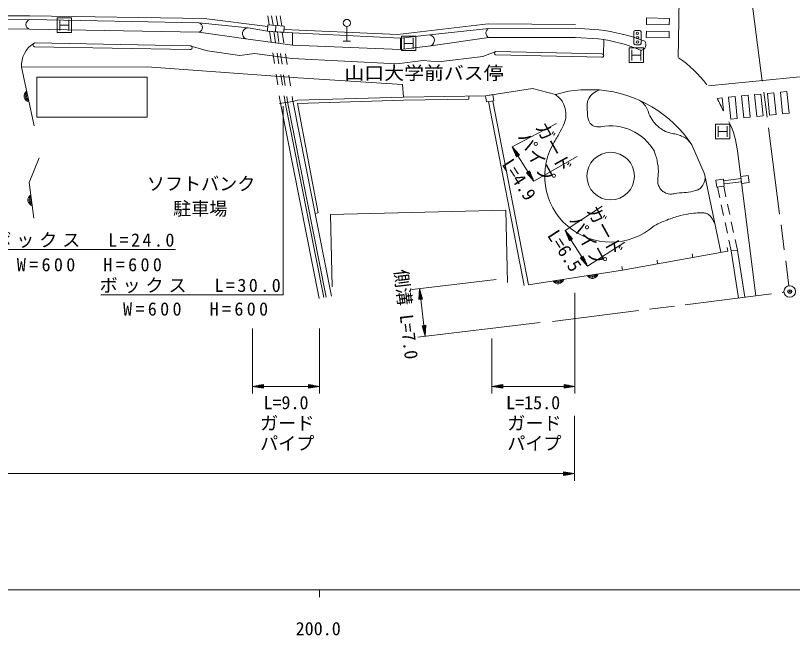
# Model space of a CAD drawing. Units: millimetres, scale not verified. Extents: x 40000 to 680000, y 20000 to 380000.
# Drawn here: x 226012 to 333391, y 198715 to 284346 of the extents above; entities that cross this region are included whole.
import ezdxf
from ezdxf.enums import TextEntityAlignment as Align

# ---------------------------------------------------------------- set-up
doc = ezdxf.new("R2010")
doc.units = ezdxf.units.MM
doc.header["$LTSCALE"] = 1000
doc.header["$PDMODE"] = 32
doc.header["$PDSIZE"] = 500
doc.linetypes.add('CHAIN', pattern=[18.5, 12, -1.5, 3.5, -1.5])
for name, color, linetype, lineweight in [('M-BGD', 7, 'Continuous', 13), ('M-BMK', 2, 'CHAIN', 13), ('M-BMK-SRVR', 3, 'Continuous', 13), ('M-STR-HTXT', 7, 'Continuous', 13), ('M-STR-STRC', 7, 'Continuous', 13), ('M-STR-STRD', 7, 'Continuous', 13), ('M-TTL-BAND', 7, 'Continuous', 13)]:
    doc.layers.add(name, color=color, linetype=linetype, lineweight=lineweight)
doc.layers.add('M-OTRS', color=6, linetype='Continuous')
doc.styles.add('ＭＳ ゴシック', font='')
doc.styles.get('ＭＳ ゴシック').set_extended_font_data('MS Gothic')

msp = doc.modelspace()

# ---------------------------------------------------------------- linework, layer by layer
at = {"layer": 'M-BGD'}
for p, q in [((317813, 293094), (317621, 280967)), ((260865, 284286), (261080, 283044)), ((261407, 284290), (261634, 283004)), ((262036, 284293), (262276, 282957)), ((262587, 284290), (262835, 282916)), ((313235, 284010), (313221, 283110)), ((313235, 284010), (316375, 283960)), ((316375, 283960), (316360, 283060)), ((217744, 282536), (227958, 282454)), ((227958, 282454), (251324, 282033)), ((271811, 282820), (271811, 280820)), ((313221, 283110), (316360, 283060)), ((251324, 282033), (257838, 281114)), ((261123, 282170), (261347, 280687)), ((261706, 282127), (261944, 280646)), ((262204, 282091), (262420, 280606)), ((262857, 282043), (263089, 280561)), ((264295, 281938), (264297, 280272)), ((313206, 282210), (313192, 281310)), ((313206, 282210), (316346, 282161)), ((316346, 282161), (316332, 281261)), ((228644, 280556), (250103, 280184)), ((257838, 281114), (264297, 280272)), ((264297, 280272), (279239, 279666)), ((271311, 280820), (272311, 280820)), ((279213, 281199), (279239, 279666)), ((283422, 280183), (291429, 281304)), ((291429, 281304), (303379, 281315)), ((303379, 281315), (306536, 281120)), ((307327, 281017), (307297, 278826)), ((313192, 281310), (316332, 281261)), ((317621, 280967), (317583, 278582)), ((228635, 280014), (250094, 279641)), ((261571, 279204), (261795, 277720)), ((279239, 279666), (283422, 280183)), ((292381, 279372), (307053, 279041)), ((262181, 279165), (262419, 277684)), ((262637, 279122), (262853, 277638)), ((263320, 279079), (263552, 277597)), ((292371, 278917), (307042, 278586)), ((226833, 277222), (228572, 269112)), ((262019, 276237), (262243, 274754)), ((262657, 276203), (262894, 274722)), ((263070, 276153), (263286, 274669)), ((263783, 276115), (264014, 274633)), ((321803, 274618), (338091, 276239)), ((331726, 273776), (332622, 273866)), ((332923, 270841), (332622, 273866)), ((262466, 273271), (262624, 272227)), ((263132, 273241), (263280, 272317)), ((263502, 273185), (263622, 272364)), ((264246, 273151), (264353, 272464)), ((288658, 273240), (288665, 272797)), ((322969, 272905), (323666, 272974)), ((323844, 271185), (323666, 272974)), ((324562, 273064), (325457, 273153)), ((324863, 270039), (324562, 273064)), ((325758, 270128), (325457, 273153)), ((326353, 273242), (327249, 273331)), ((326654, 270217), (326353, 273242)), ((327550, 270306), (327249, 273331)), ((328144, 273420), (329040, 273509)), ((328445, 270395), (328144, 273420)), ((329341, 270484), (329040, 273509)), ((329935, 273598), (330831, 273687)), ((330236, 270573), (329935, 273598)), ((331132, 270662), (330831, 273687)), ((332027, 270751), (331726, 273776)), ((262624, 272227), (267958, 245260)), ((263273, 272355), (268607, 245388)), ((263611, 272422), (268945, 245455)), ((264333, 272565), (269667, 245598)), ((291390, 272455), (296329, 247039)), ((291974, 272542), (296908, 247152)), ((330236, 270573), (331132, 270662)), ((332027, 270751), (332923, 270841)), ((324863, 270039), (325758, 270128)), ((326654, 270217), (327550, 270306)), ((328445, 270395), (329341, 270484)), ((319468, 266494), (321203, 262573)), ((321286, 262263), (323483, 251638)), ((323878, 261517), (326277, 261835)), ((323936, 261078), (326335, 261396)), ((323034, 260657), (323349, 259182)), ((323886, 260766), (324203, 259285)), ((323559, 258204), (323872, 256738)), ((324412, 258307), (324726, 256841)), ((269784, 246880), (269534, 256870)), ((324082, 255760), (324396, 254293)), ((324935, 255863), (325249, 254396)), ((325458, 253418), (325775, 251938)), ((324605, 253315), (324920, 251841)), ((324475, 251817), (309899, 249183)), ((319616, 250939), (319527, 251431)), ((324475, 251817), (324386, 252309)), ((324920, 251841), (325775, 251938)), ((324920, 251841), (325952, 245306)), ((325775, 251938), (326801, 245440)), ((314757, 250061), (314669, 250553)), ((296908, 247152), (309899, 249183)), ((309899, 249183), (309810, 249675)), ((309899, 249183), (309810, 249675))]:
    msp.add_line(p, q, dxfattribs=at)
for points in [[(222422, 284302), (227978, 284317), (252065, 283935), (260860, 282814)], [(263118, 282440), (278814, 281735), (291318, 283215), (303382, 283126)], [(250103, 280184), (252563, 279478), (257000, 278817), (259017, 279111), (264248, 278420), (278720, 277687), (282338, 278139), (284489, 277944), (290576, 278701), (292381, 279372)], [(226833, 277222), (244214, 277266), (265075, 275737), (279486, 274828), (279619, 273084)], [(262515, 272212), (264353, 272464), (264968, 272655), (279619, 273084), (290980, 273279), (297469, 274251), (300646, 273424), (302420, 273889), (304164, 274066), (306736, 274081)], [(264981, 272213), (279626, 272642), (288665, 272797)], [(267415, 256983), (267829, 257075), (264981, 272213)], [(229272, 264703), (227883, 261274), (228562, 256367)], [(269534, 256870), (293753, 257475), (294003, 247486)]]:
    msp.add_lwpolyline(points, dxfattribs=at)
for points in [[(260815, 282192), (261926, 282111), (261990, 282978), (260878, 283059)], [(261926, 282111), (263088, 282026), (263151, 282892), (261990, 282978)], [(228938, 275824), (244218, 275832), (244221, 270332), (228941, 270323)], [(290980, 273279), (291994, 273431), (292124, 272565), (291110, 272413)], [(326242, 262108), (326364, 261155), (327408, 261288), (327286, 262241)], [(322807, 261596), (322929, 260643), (323972, 260777), (323850, 261730)]]:
    msp.add_lwpolyline(points, close=True, dxfattribs=at)
for centre, radius in [((271811, 283320), 500), ((308265, 262164), 3291)]:
    msp.add_circle(centre, radius, dxfattribs=at)
for centre, radius, start, end in [((228121, 283113), 679, 101.85177, 256.08276), ((251158, 282698), 686, 284.06719, 73.86734), ((258177, 281838), 799, 91.63043, 244.89811), ((291724, 281939), 700, 115.0319, 245.0744), ((283135, 280899), 771, 291.84815, 83.27004), ((230462, 277423), 3635, 122.30191, 183.16303), ((228701, 280284), 278, 101.85185, 256.1593), ((304287, 260900), 20345, 66.27361, 83.65426), ((312304, 280337), 829, 281.81171, 35.78358), ((250132, 279912), 273, 261.99197, 96.01918), ((292444, 279143), 238, 105.47349, 251.94096), ((307069, 278813), 229, 263.23365, 94.1808), ((228008, 273233), 812, 124.72516, 259.48543), ((305204, 257033), 17117, 33.55592, 84.86604), ((228008, 273233), 650, 130.84095, 253.36965), ((228008, 273233), 488, 141.97364, 242.23696), ((228008, 273233), 325, 176.16293, 208.04767), ((295453, 257824), 31378, 25.20104, 28.7259), ((308265, 262164), 9124, 110.52226, 110.54325), ((308265, 262164), 6945, 29.55347, 101.39317), ((308265, 262164), 9119, 147.43463, 311.29494), ((228532, 258863), 812, 120.50821, 255.26848), ((228532, 258863), 650, 126.624, 249.1527), ((228532, 258863), 488, 137.75669, 238.02001), ((228532, 258863), 325, 171.94598, 203.83072), ((305726, 248847), 812, 211.50637, 346.26664), ((305726, 248847), 650, 217.62216, 340.15085), ((305726, 248847), 488, 228.75485, 329.01816), ((305726, 248847), 325, 262.94414, 294.82887), ((300984, 248106), 812, 211.50637, 346.26664), ((300984, 248106), 650, 217.62216, 340.15085), ((300984, 248106), 488, 228.75485, 329.01816), ((300984, 248106), 325, 262.94414, 294.82887)]:
    msp.add_arc(centre, radius, start, end, dxfattribs=at)
for points, knots in [([(306736, 274081), (306316, 273914), (306135, 273832), (305822, 273568), (305464, 273266), (305287, 273036), (305112, 272602), (305042, 272427), (305030, 272317), (305014, 272130), (304988, 271838), (305008, 271672), (305034, 271381), (305087, 270764), (305019, 270387), (305244, 269811), (305307, 269648), (305324, 269533), (305454, 269417), (305689, 269207), (305847, 269093), (306150, 269009), (306430, 268932), (306579, 268943), (306893, 268976)], [0, 0, 0, 0, 1, 1, 1, 2, 2, 2, 3, 3, 3, 4, 4, 4, 5, 5, 5, 6, 6, 6, 7, 7, 7, 8, 8, 8, 8]), ([(300646, 273424), (301144, 273008), (301386, 272836), (301664, 272320), (301880, 271919), (301971, 271667), (302038, 271216), (302097, 270820), (302106, 270590), (302064, 270192), (302036, 269922), (301976, 269776), (301881, 269522), (301700, 269045), (301538, 268804), (301302, 268352), (300986, 267748), (300866, 267553), (300438, 266835)], [0, 0, 0, 0, 1, 1, 1, 2, 2, 2, 3, 3, 3, 4, 4, 4, 5, 5, 5, 6, 6, 6, 6]), ([(312247, 272634), (312506, 272452), (312595, 272384), (312787, 272190), (313016, 271958), (313125, 271804), (313286, 271520), (313437, 271255), (313423, 271063), (313549, 270784), (313733, 270376), (313843, 270143), (314114, 269786), (314469, 269318), (314706, 269072), (315178, 268722), (315508, 268477), (315730, 268390), (316111, 268236), (316358, 268136), (316508, 268113), (316768, 268052), (317053, 267985), (317221, 267986), (317503, 267907), (317816, 267820), (317983, 267741), (318278, 267605), (318436, 267533), (318520, 267483), (318664, 267386), (318923, 267212), (319000, 267102), (319240, 266830)], [0, 0, 0, 0, 1, 1, 1, 2, 2, 2, 3, 3, 3, 4, 4, 4, 5, 5, 5, 6, 6, 6, 7, 7, 7, 8, 8, 8, 9, 9, 9, 10, 10, 10, 11, 11, 11, 11]), ([(314299, 265612), (314555, 264858), (314648, 264606), (314752, 263937), (314843, 263350), (314863, 263013), (314851, 262419), (314842, 262041), (314756, 261832), (314772, 261454), (314781, 261223), (314814, 261092), (314890, 260873), (314964, 260659), (315030, 260543), (315170, 260365), (315312, 260186), (315411, 260093), (315608, 259976), (315834, 259842), (315972, 259772), (316230, 259722), (316391, 259690), (316486, 259692), (316650, 259695), (316957, 259701), (317126, 259750), (317430, 259792), (318438, 259929), (319030, 259884), (320007, 260170), (320188, 260223), (320300, 260238), (320458, 260341), (320637, 260459), (320737, 260538), (320863, 260711), (321069, 260993), (321181, 261170), (321266, 261508), (321317, 261713), (321320, 261837), (321307, 262048), (321294, 262256), (321269, 262341), (321203, 262573)], [0, 0, 0, 0, 1, 1, 1, 2, 2, 2, 3, 3, 3, 4, 4, 4, 5, 5, 5, 6, 6, 6, 7, 7, 7, 8, 8, 8, 9, 9, 9, 10, 10, 10, 11, 11, 11, 12, 12, 12, 13, 13, 13, 14, 14, 14, 15, 15, 15, 15]), ([(314284, 255312), (315085, 255713), (315325, 255831), (316020, 256100), (316748, 256382), (317167, 256517), (317925, 256704), (318528, 256854), (318871, 256925), (319488, 257006), (319871, 257057), (320087, 257084), (320473, 257098), (320699, 257107), (320827, 257122), (321051, 257098), (321234, 257079), (321341, 257075), (321511, 257006), (321724, 256921), (321835, 256839), (321997, 256678), (322161, 256515), (322228, 256400), (322352, 256205), (322500, 255974), (322539, 255875), (322668, 255578)], [0, 0, 0, 0, 1, 1, 1, 2, 2, 2, 3, 3, 3, 4, 4, 4, 5, 5, 5, 6, 6, 6, 7, 7, 7, 8, 8, 8, 9, 9, 9, 9])]:
    msp.add_open_spline(points, degree=3, knots=knots, dxfattribs=at)
at = {"layer": 'M-BMK'}
msp.add_line((300223, 242097), (332220, 246122), dxfattribs=at)
msp.add_lwpolyline([(69959, 288545), (169061, 288845), (269087, 288248), (327674, 287172), (332910, 247015)], dxfattribs=at)
at = {"layer": 'M-BMK-SRVR'}
msp.add_circle((333014, 246222), 800, dxfattribs=at)
at = {"layer": 'M-OTRS'}
msp.add_point((333014, 246222), dxfattribs=at)
at = {"layer": 'M-STR-HTXT'}
for p, q in [((263012, 271830), (263012, 245781)), ((294658, 266223), (300756, 269415)), ((294658, 266223), (297653, 261480)), ((294658, 266223), (295247, 264821)), ((294658, 266223), (295670, 265088)), ((294658, 266223), (295459, 264954)), ((295417, 264928), (294776, 265942)), ((295501, 264981), (294860, 265996)), ((294894, 265662), (295374, 264901)), ((295332, 264874), (295012, 265382)), ((295063, 265769), (295543, 265008)), ((295586, 265034), (295265, 265542)), ((295468, 265315), (295628, 265061)), ((295129, 265101), (295290, 264848)), ((295247, 264821), (295670, 265088)), ((297653, 261480), (303645, 264898)), ((297064, 262882), (296641, 262615)), ((297653, 261480), (296641, 262615)), ((296843, 262388), (296683, 262641)), ((296725, 262668), (297046, 262161)), ((297248, 261934), (296768, 262695)), ((296810, 262721), (297451, 261707)), ((297653, 261480), (296852, 262748)), ((296895, 262775), (297535, 261760)), ((297417, 262041), (296937, 262801)), ((296979, 262828), (297299, 262321)), ((297182, 262601), (297021, 262855)), ((297653, 261480), (297064, 262882)), ((301979, 254631), (307073, 258016)), ((301979, 254631), (302568, 253229)), ((301979, 254631), (302991, 253496)), ((301979, 254631), (302780, 253363)), ((302737, 253336), (302097, 254351)), ((302822, 253390), (302181, 254404)), ((302215, 254070), (302695, 253309)), ((302653, 253283), (302333, 253790)), ((302384, 254177), (302864, 253416)), ((302450, 253510), (302611, 253256)), ((302568, 253229), (302991, 253496)), ((302907, 253443), (302586, 253950)), ((302789, 253723), (302949, 253470)), ((302780, 253363), (304273, 250998)), ((305074, 249730), (310214, 253059)), ((222917, 252042), (248117, 252042)), ((304485, 251131), (304062, 250864)), ((305074, 249730), (304062, 250864)), ((304264, 250637), (304104, 250891)), ((304147, 250918), (304467, 250411)), ((304669, 250184), (304189, 250945)), ((304231, 250971), (304872, 249957)), ((305074, 249730), (304273, 250998)), ((304316, 251025), (304956, 250010)), ((304839, 250290), (304358, 251051)), ((304400, 251078), (304721, 250571)), ((304603, 250851), (304442, 251105)), ((305074, 249730), (304485, 251131)), ((292442, 247907), (280846, 246521)), ((281839, 246639), (281769, 245120)), ((281811, 246032), (281918, 245138)), ((281968, 245144), (281825, 246336)), ((281839, 246639), (282266, 245180)), ((281839, 246639), (282017, 245150)), ((282067, 245156), (281925, 246347)), ((282010, 246055), (282117, 245162)), ((303322, 246033), (303322, 232117)), ((263012, 245781), (237812, 245781)), ((281769, 245120), (282266, 245180)), ((281783, 245424), (281819, 245126)), ((281868, 245132), (281797, 245728)), ((282017, 245150), (282451, 241527)), ((282166, 245168), (282095, 245764)), ((282180, 245472), (282216, 245174)), ((298509, 241936), (281636, 239919)), ((258760, 241117), (258760, 232117)), ((268017, 241117), (268017, 232117)), ((282699, 241557), (282202, 241497)), ((282629, 240038), (282202, 241497)), ((282288, 241205), (282252, 241503)), ((282302, 241509), (282373, 240913)), ((282458, 240622), (282351, 241515)), ((282401, 241521), (282543, 240330)), ((282629, 240038), (282451, 241527)), ((282500, 241533), (282643, 240341)), ((282657, 240645), (282550, 241539)), ((282599, 241545), (282671, 240949)), ((282629, 240038), (282699, 241557)), ((282685, 241253), (282649, 241551)), ((291840, 239718), (291840, 232117)), ((258760, 233117), (260260, 233367)), ((258760, 233117), (260260, 232867)), ((258760, 233117), (260260, 233117)), ((260260, 233167), (259060, 233167)), ((260260, 233067), (259060, 233067)), ((259360, 233217), (260260, 233217)), ((259360, 233017), (260260, 233017)), ((260260, 233267), (259660, 233267)), ((259960, 233317), (260260, 233317)), ((260260, 232867), (260260, 233367)), ((260260, 233117), (266517, 233117)), ((268017, 233117), (266517, 233367)), ((266517, 233367), (266517, 232867)), ((266817, 233317), (266517, 233317)), ((266517, 233267), (267117, 233267)), ((267417, 233217), (266517, 233217)), ((266517, 233167), (267717, 233167)), ((268017, 233117), (266517, 232867)), ((268017, 233117), (266517, 233117)), ((266517, 233067), (267717, 233067)), ((267417, 233017), (266517, 233017)), ((291840, 233117), (293340, 233367)), ((291840, 233117), (293340, 232867)), ((291840, 233117), (293340, 233117)), ((293340, 233167), (292140, 233167)), ((293340, 233067), (292140, 233067)), ((292440, 233217), (293340, 233217)), ((292440, 233017), (293340, 233017)), ((293340, 233267), (292740, 233267)), ((293040, 233317), (293340, 233317)), ((293340, 232867), (293340, 233367)), ((293340, 233117), (301822, 233117)), ((303322, 233117), (301822, 233367)), ((301822, 233367), (301822, 232867)), ((302122, 233317), (301822, 233317)), ((301822, 233267), (302422, 233267)), ((302722, 233217), (301822, 233217)), ((301822, 233167), (303022, 233167)), ((303322, 233117), (301822, 232867)), ((303322, 233117), (301822, 233117)), ((301822, 233067), (303022, 233067)), ((302722, 233017), (301822, 233017)), ((260260, 232967), (259660, 232967)), ((259960, 232917), (260260, 232917)), ((266517, 232967), (267117, 232967)), ((266817, 232917), (266517, 232917)), ((293340, 232967), (292740, 232967)), ((293040, 232917), (293340, 232917)), ((301822, 232967), (302422, 232967)), ((302122, 232917), (301822, 232917)), ((303250, 229070), (303250, 220070)), ((303250, 221070), (301750, 221320)), ((301750, 221320), (301750, 220820)), ((302050, 221270), (301750, 221270)), ((301750, 221220), (302350, 221220)), ((124566, 221070), (301750, 221070)), ((302650, 221170), (301750, 221170)), ((301750, 221120), (302950, 221120)), ((303250, 221070), (301750, 220820)), ((303250, 221070), (301750, 221070)), ((301750, 221020), (302950, 221020)), ((302650, 220970), (301750, 220970)), ((301750, 220920), (302350, 220920)), ((302050, 220870), (301750, 220870))]:
    msp.add_line(p, q, dxfattribs=at)
at = {"layer": 'M-STR-STRC'}
for p, q in [((231756, 282014), (231756, 284014)), ((231756, 284014), (233756, 284014)), ((232131, 283764), (232131, 282264)), ((233381, 283764), (233381, 282264)), ((233756, 284014), (233756, 282014)), ((232131, 283014), (233381, 283014)), ((233756, 282014), (231756, 282014)), ((279343, 279503), (279343, 281503)), ((279343, 281503), (281343, 281503)), ((281343, 281503), (281343, 279503)), ((311478, 280493), (311459, 282092)), ((312256, 282302), (311656, 282295)), ((312459, 282105), (312478, 280505)), ((279718, 281253), (279718, 279753)), ((279718, 280503), (280968, 280503)), ((280968, 281253), (280968, 279753)), ((311681, 280295), (312281, 280302)), ((281343, 279503), (279343, 279503)), ((310807, 277882), (310807, 279882)), ((310807, 279882), (312807, 279882)), ((311182, 279632), (311182, 278132)), ((312432, 279632), (312432, 278132)), ((312807, 279882), (312807, 277882)), ((311182, 278882), (312432, 278882)), ((312807, 277882), (310807, 277882)), ((322745, 267324), (322745, 269324)), ((322745, 269324), (324745, 269324)), ((323120, 269074), (323120, 267574)), ((324370, 269074), (324370, 267574)), ((324745, 269324), (324745, 267324)), ((323120, 268324), (324370, 268324)), ((324745, 267324), (322745, 267324))]:
    msp.add_line(p, q, dxfattribs=at)
for centre in [(311961, 281899), (311969, 281299), (311976, 280699)]:
    msp.add_circle(centre, 167, dxfattribs=at)
for centre, radius, start, end in [((311763, 281993), 320, 109.49528, 161.90211), ((312159, 282000), 318, 19.26892, 72.12847), ((311766, 280585), 302, 197.8243, 253.57309), ((312182, 280596), 310, 288.51813, 342.87926)]:
    msp.add_arc(centre, radius, start, end, dxfattribs=at)
at = {"layer": 'M-STR-STRD'}
msp.add_line((325791, 265636), (328350, 245635), dxfattribs=at)
msp.add_lwpolyline([(217732, 283763), (227981, 283778), (251348, 283356), (258154, 282636), (260815, 282192), (264295, 281938), (279213, 281199), (283225, 281665), (291428, 282574), (303377, 282585), (306614, 282385)], dxfattribs=at)
for centre, radius, start, end in [((302908, 253566), 29056, 69.72531, 82.67241), ((308166, 264670), 16786, 37.08628, 55.57816), ((313845, 264346), 12015, 6.16444, 26.30761)]:
    msp.add_arc(centre, radius, start, end, dxfattribs=at)
at = {"layer": 'M-TTL-BAND'}
for p, q in [((40000, 205000), (579000, 205000)), ((268000, 205000), (268000, 204000))]:
    msp.add_line(p, q, dxfattribs=at)

# ---------------------------------------------------------------- texts
at = {"layer": 'M-BGD', "style": 'ＭＳ ゴシック', "width": 1.1}
msp.add_text('山口大学前バス停', height=1833, dxfattribs=at).set_placement((282464, 274940), align=Align.BOTTOM_CENTER)
at = {"layer": 'M-BGD', "style": 'ＭＳ ゴシック'}
for s, p in [('ソフトバンク', (251655, 259651)), ('駐車場', (251548, 256203))]:
    msp.add_text(s, height=1833, dxfattribs=at).set_placement(p, align=Align.BOTTOM_CENTER)
at = {"layer": 'M-STR-HTXT', "style": 'ＭＳ ゴシック'}
for s, rotation, p in [('ガード', 299.002, (299132, 265437)), ('パイプ', 299.002, (296698, 264088)), ('L=4.9', 302.949, (294392, 260894)), ('ガード', 299.002, (306216, 253914)), ('パイプ', 299.002, (303783, 252565)), ('L=6.5', 302.949, (300665, 251069)), ('側溝 L=7.0', 276.818, (278560, 242899))]:
    msp.add_text(s, height=1833, rotation=rotation, dxfattribs=at).set_placement(p, align=Align.BOTTOM_CENTER)
for s, p in [('L=9.0', (263388, 229417)), ('L=15.0', (297545, 229417)), ('ガード', (263568, 226570)), ('ガード', (297724, 226570)), ('パイプ', (263568, 223788)), ('パイプ', (297724, 223788))]:
    msp.add_text(s, height=1833, dxfattribs=at).set_placement(p, align=Align.BOTTOM_CENTER)
at = {"layer": 'M-STR-HTXT', "char_height": 1833, "attachment_point": 8, "style": 'ＭＳ ゴシック'}
for s, insert in [('\\T1.27;ボックス\u3000L=24.0', (235617, 252242)), ('\\T1.37;W=600\u3000H=600', (236443, 248993)), ('\\T1.27;ボックス\u3000L=30.0', (250312, 245981)), ('\\T1.37;W=600\u3000H=600', (251127, 242875))]:
    msp.add_mtext(s, dxfattribs=dict(at, insert=insert))
at = {"layer": 'M-TTL-BAND', "style": 'ＭＳ ゴシック'}
msp.add_text('200.0', height=1833, dxfattribs=at).set_placement((267844, 198195), align=Align.BOTTOM_CENTER)

doc.saveas('drawing.dxf')
